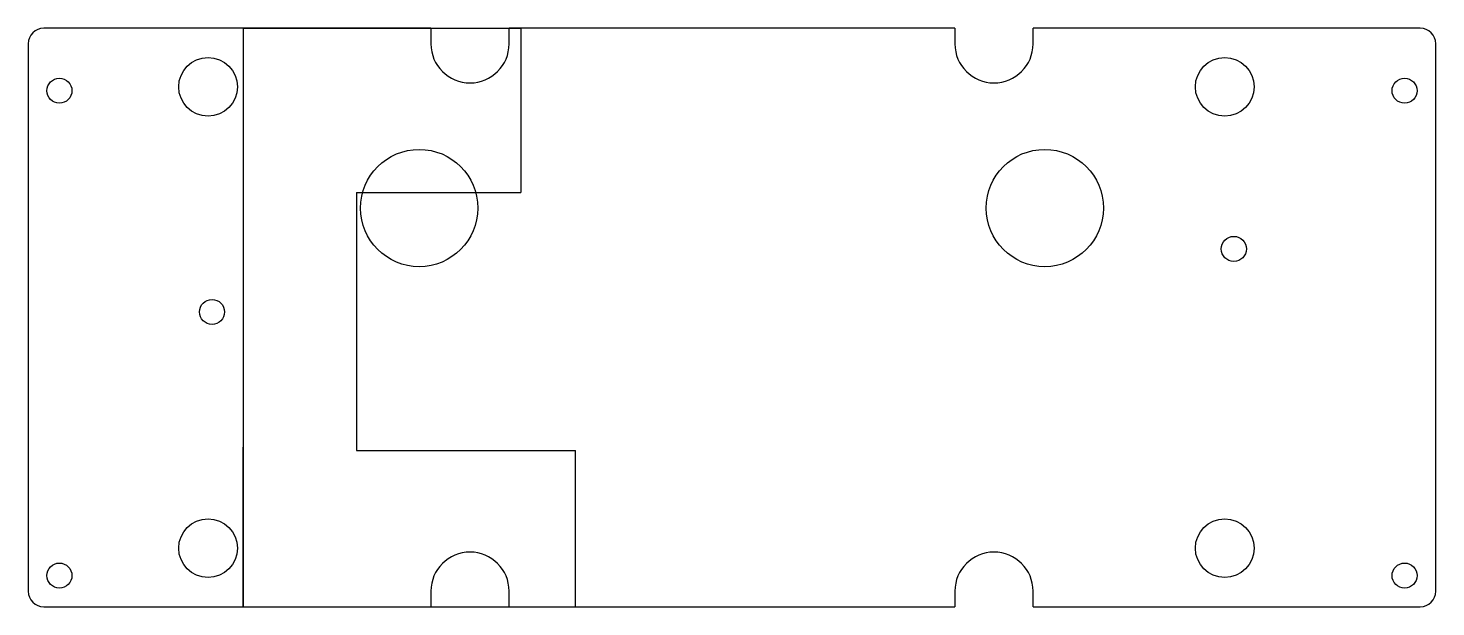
# Model space of a CAD drawing. Header units: millimetres. Extents: x -90 to 90, y -37 to 37.
import ezdxf

# ---------------------------------------------------------------- set-up
doc = ezdxf.new("R2010")
doc.units = ezdxf.units.MM

msp = doc.modelspace()

# ---------------------------------------------------------------- linework, layer by layer
at = {"color": 7, "linetype": 'Continuous', "lineweight": 25}
for p, q in [((-38.5, 37), (-88, 37)), ((-38.5, 37), (-38.5, 35)), ((-28.5, 35), (-28.5, 37)), ((28.5, 37), (-28.5, 37)), ((28.5, 37), (28.5, 35)), ((38.5, 35), (38.5, 37)), ((88, 37), (38.5, 37)), ((-90, 35), (-90, -35)), ((90, -35), (90, 35)), ((-38.5, -35), (-38.5, -37)), ((-28.5, -37), (-28.5, -35)), ((28.5, -35), (28.5, -37)), ((38.5, -37), (38.5, -35)), ((-88, -37), (-38.5, -37)), ((-28.5, -37), (28.5, -37)), ((38.5, -37), (88, -37))]:
    msp.add_line(p, q, dxfattribs=at)
at = {"color": 7, "linetype": 'Continuous'}
for p, q in [((-62.5, 37), (-27, 37)), ((-62.5, 37), (-62.5, 14.29)), ((-27, 37), (-27, 16)), ((-48, 16), (-27, 16)), ((-48, 16), (-48, -17)), ((-62.5, 14.29), (-62.5, -37)), ((-62.5, -37), (-62.5, -16.58)), ((-48, -17), (-20, -17)), ((-20, -37), (-20, -17)), ((-62.5, -37), (-45.12, -37)), ((-62.5, -37), (-20, -37))]:
    msp.add_line(p, q, dxfattribs=at)
at = {"color": 7, "linetype": 'Continuous', "lineweight": 25}
for centre, radius in [((-67, 29.5), 3.75), ((63, 29.5), 3.75), ((-86, 29), 1.6), ((86, 29), 1.6), ((64.17, 8.77), 1.6), ((-66.49, 0.71), 1.6), ((-67, -29.5), 3.75), ((63, -29.5), 3.75), ((-86, -33), 1.6), ((86, -33), 1.6)]:
    msp.add_circle(centre, radius, dxfattribs=at)
at = {"color": 7, "linetype": 'Continuous'}
for centre in [(-40, 14), (40, 14)]:
    msp.add_circle(centre, 7.5, dxfattribs=at)
at = {"color": 7, "linetype": 'Continuous', "lineweight": 25}
for centre, radius, start, end in [((-88, 35), 2, 90, 180), ((88, 35), 2, 0, 90), ((-33.5, 35), 5, 180, 0), ((33.5, 35), 5, 180, 0), ((-33.5, -35), 5, 0, 180), ((33.5, -35), 5, 0, 180), ((-88, -35), 2, 180, 270), ((88, -35), 2, 270, 0)]:
    msp.add_arc(centre, radius, start, end, dxfattribs=at)

doc.saveas('drawing.dxf')
